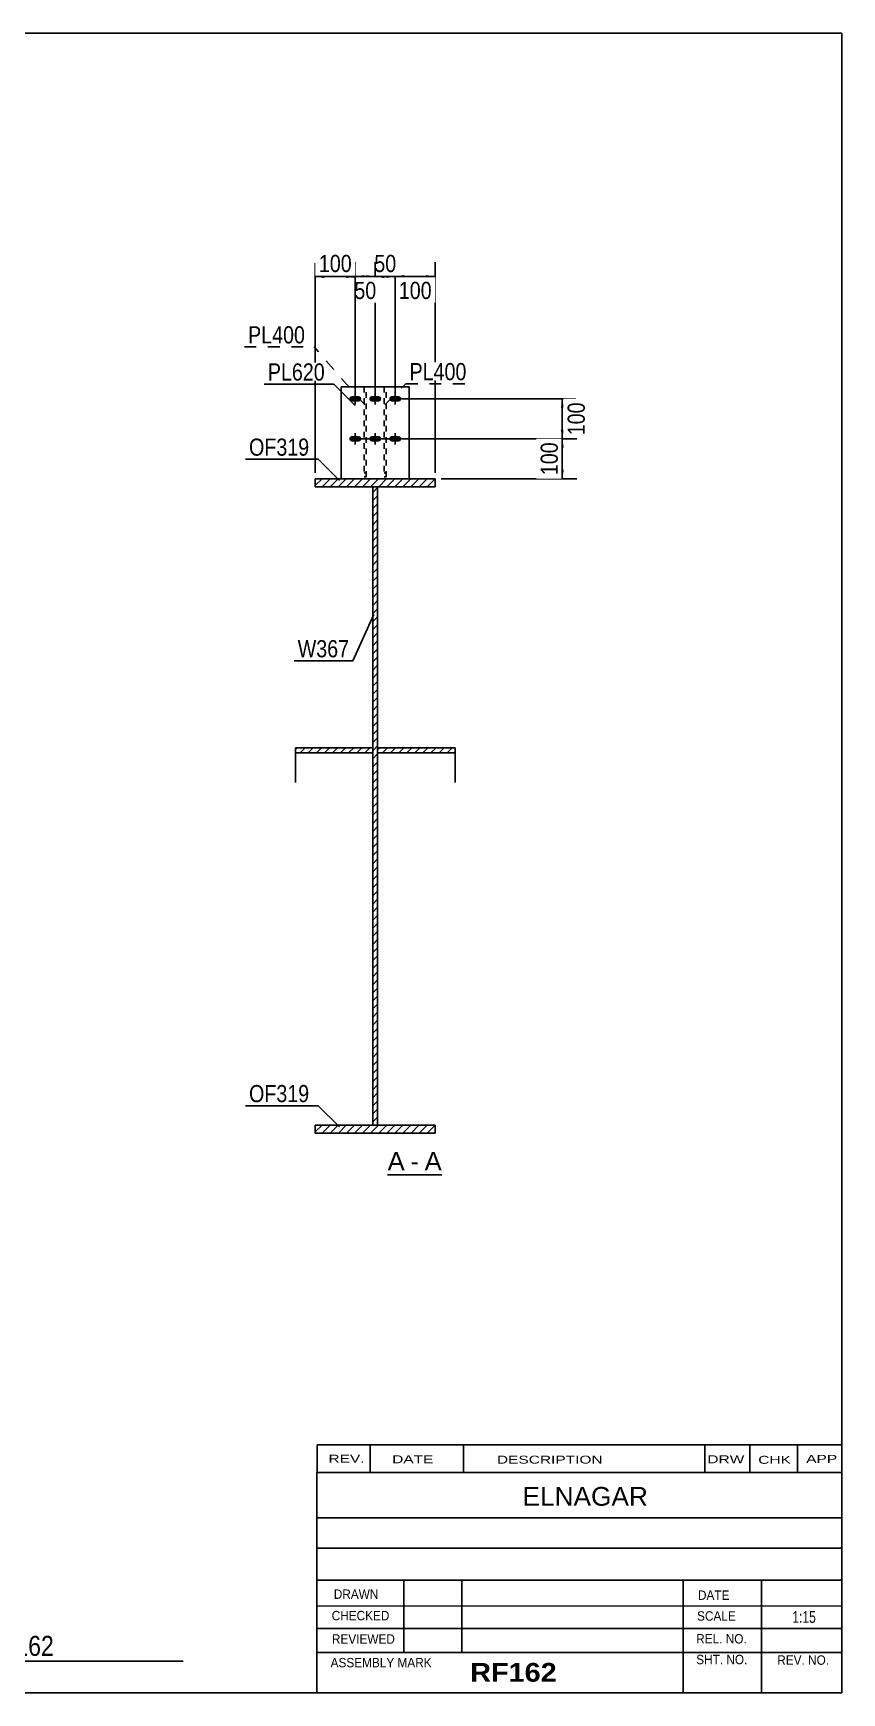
# Model space of a CAD drawing. Header units: millimetres. Extents: x -64 to 338, y -158 to 119.
# Drawn here: x 203.4 to 338.3, y -158.4 to 118.6 of the extents above; entities that cross this region are included whole.
import ezdxf

# ---------------------------------------------------------------- set-up
doc = ezdxf.new("R2010")
doc.units = ezdxf.units.MM
doc.linetypes.add('DXK_LINE_DOT1', pattern=[1.8814, 0.9407, -0.9407])
doc.linetypes.add('DXK_LINE_DOT2', pattern=[3.9198, 1.9599, -1.9599])
doc.styles.add('Arial', font='ARIAL.TTF', dxfattribs={"height": 0.2})
doc.styles.add('Arial Bold', font='ARIALBD.TTF', dxfattribs={"height": 0.2})
doc.styles.add('Arial Narrow', font='ARIALN.TTF', dxfattribs={"height": 0.2})

# ---------------------------------------------------------------- blocks, each defined once
blk = doc.blocks.new('Unknown-627019376-3697')
at = {"color": 5, "linetype": 'Continuous'}
for p, q in [((338.34, 118.62), (-61.66, 118.62)), ((-61.66, 118.62), (-61.66, -158.38)), ((338.34, -158.38), (338.34, 118.62)), ((-61.66, -158.38), (338.34, -158.38))]:
    blk.add_line(p, q, dxfattribs=at)
at = {"color": 174, "linetype": 'Continuous', "style": 'Arial'}
blk.add_text('Tekla structures', height=1.9102, rotation=90, dxfattribs=at).set_placement((-62.16, -157.88))
blk = doc.blocks.new('Unknown-627019376-12 - 12130')
at = {"color": 7, "linetype": 'Continuous'}
blk.add_line((262.56, -71.93), (271.59, -71.93), dxfattribs=at)
at = {"color": 0, "linetype": 'Continuous'}
blk.add_wipeout([(265.4, -71.18), (265.4, -67.98), (262.56, -67.98), (262.56, -71.18)], dxfattribs=at)
blk.add_wipeout([(267.78, -71.18), (267.78, -67.98), (266.36, -67.98), (266.36, -71.18)], dxfattribs=at)
at = {"color": 96, "linetype": 'Continuous', "style": 'Arial'}
blk.add_text('A', height=3.06, dxfattribs=at).set_placement((262.56, -71.18))
at = {"color": 0, "linetype": 'Continuous'}
blk.add_wipeout([(271.59, -71.18), (271.59, -67.98), (268.74, -67.98), (268.74, -71.18)], dxfattribs=at)
at = {"color": 96, "linetype": 'Continuous', "style": 'Arial'}
for s, p in [('A', (268.74, -71.18)), ('-', (266.36, -71.18))]:
    blk.add_text(s, height=3.06, dxfattribs=at).set_placement(p)
blk = doc.blocks.new('Part-627019376-12193 - 12130')
at = {"color": 7, "linetype": 'DXK_LINE_DOT1'}
for p, q in [((262, 59.59), (262, 44.59)), ((262.33, 44.59), (262.33, 59.59)), ((262, 45.25), (262.33, 45.25)), ((262, 44.59), (262.33, 44.59)), ((262.33, 44.59), (262, 44.59))]:
    blk.add_line(p, q, dxfattribs=at)
blk = doc.blocks.new('Part-627019376-12183 - 12130')
at = {"linetype": 'Continuous'}
h = blk.add_hatch(dxfattribs=at)
h.set_pattern_fill('', scale=0.3, style=0, pattern_type=0)
h.set_pattern_definition([(45, (270.5011, -64.9848), (-0.67352, 0.67352), [])])
h.paths.add_polyline_path([(250.5, -64.98), (270.5, -64.98), (270.5, -63.65), (250.5, -63.65)])
at = {"color": 2, "linetype": 'Continuous'}
for p, q in [((250.5, -63.65), (250.5, -63.65)), ((250.5, -64.98), (250.5, -63.65)), ((250.5, -63.65), (270.5, -63.65)), ((270.5, -63.65), (270.5, -63.65)), ((270.5, -63.65), (270.5, -64.98)), ((250.5, -64.98), (250.5, -64.98)), ((270.5, -64.98), (250.5, -64.98)), ((270.5, -64.98), (270.5, -64.98))]:
    blk.add_line(p, q, dxfattribs=at)
blk = doc.blocks.new('Part-627019376-12167 - 12130')
at = {"linetype": 'Continuous'}
h = blk.add_hatch(dxfattribs=at)
h.set_pattern_fill('', scale=0.3, style=0, pattern_type=0)
h.set_pattern_definition([(45, (270.5011, 42.9215), (-0.67352, 0.67352), [])])
h.paths.add_polyline_path([(250.5, 42.92), (270.5, 42.92), (270.5, 44.25), (250.5, 44.25)])
at = {"color": 2, "linetype": 'Continuous'}
for p, q in [((250.5, 44.25), (250.5, 44.25)), ((250.5, 42.92), (250.5, 44.25)), ((250.5, 44.25), (270.5, 44.25)), ((250.5, 42.92), (250.5, 42.92)), ((270.5, 42.92), (250.5, 42.92)), ((270.5, 44.25), (270.5, 44.25)), ((270.5, 44.25), (270.5, 42.92)), ((270.5, 42.92), (270.5, 42.92))]:
    blk.add_line(p, q, dxfattribs=at)
blk = doc.blocks.new('Part-627019376-12170 - 12130')
at = {"linetype": 'Continuous'}
h = blk.add_hatch(dxfattribs=at)
h.set_pattern_fill('', scale=0.3, style=0, pattern_type=0)
h.set_pattern_definition([(45, (273.8344, -1.4811), (-0.67352, 0.67352), [])])
h.paths.add_polyline_path([(260.9, -1.48), (273.83, -1.48), (273.83, -0.64), (260.9, -0.64)])
at = {"color": 7, "linetype": 'DXK_LINE_DOT1'}
for p, q in [((260.9, -0.64), (260.9, -6.43)), ((273.83, -0.64), (273.83, -1.48))]:
    blk.add_line(p, q, dxfattribs=at)
at = {"color": 2, "linetype": 'Continuous'}
for p, q in [((260.9, -1.48), (260.9, -0.64)), ((260.9, -0.64), (273.83, -0.64)), ((273.83, -1.48), (260.9, -1.48)), ((273.83, -0.64), (273.83, -1.48)), ((273.83, -1.48), (273.83, -6.43))]:
    blk.add_line(p, q, dxfattribs=at)
blk = doc.blocks.new('Part-627019376-12187 - 12130')
at = {"color": 2, "linetype": 'Continuous'}
for p, q in [((254.83, 59.59), (254.83, 59.59)), ((254.83, 59.59), (266.17, 59.59)), ((254.83, 59.59), (254.83, 44.25)), ((266.17, 59.59), (266.17, 59.59)), ((266.17, 59.59), (266.17, 44.25))]:
    blk.add_line(p, q, dxfattribs=at)
at = {"color": 7, "linetype": 'DXK_LINE_DOT1'}
for p, q in [((266.17, 59.59), (254.83, 59.59)), ((254.83, 59.59), (254.83, 59.59)), ((266.17, 44.25), (254.83, 44.25)), ((254.83, 44.25), (254.83, 44.25)), ((266.17, 44.25), (266.17, 44.25))]:
    blk.add_line(p, q, dxfattribs=at)
blk = doc.blocks.new('Part-627019376-12171 - 12130')
at = {"linetype": 'Continuous'}
h = blk.add_hatch(dxfattribs=at)
h.set_pattern_fill('', scale=0.3, style=0, pattern_type=0)
h.set_pattern_definition([(45, (260.1011, -1.4811), (-0.67352, 0.67352), [])])
h.paths.add_polyline_path([(247.17, -1.48), (260.1, -1.48), (260.1, -0.64), (247.17, -0.64)])
at = {"color": 7, "linetype": 'DXK_LINE_DOT1'}
for p, q in [((247.17, -0.64), (247.17, -1.48)), ((260.1, -6.43), (260.1, -0.64))]:
    blk.add_line(p, q, dxfattribs=at)
at = {"color": 2, "linetype": 'Continuous'}
for p, q in [((247.17, -1.48), (247.17, -0.64)), ((247.17, -0.64), (260.1, -0.64)), ((247.17, -1.48), (247.17, -6.43)), ((260.1, -1.48), (247.17, -1.48)), ((260.1, -0.64), (260.1, -1.48))]:
    blk.add_line(p, q, dxfattribs=at)
blk = doc.blocks.new('Part-627019376-12188 - 12130')
at = {"color": 7, "linetype": 'DXK_LINE_DOT1'}
for p, q in [((258.67, 59.59), (258.67, 44.59)), ((259, 44.59), (259, 59.59)), ((258.67, 45.25), (259, 45.25)), ((258.67, 44.59), (259, 44.59)), ((259, 44.59), (258.67, 44.59))]:
    blk.add_line(p, q, dxfattribs=at)
blk = doc.blocks.new('Part-627019376-12195 - 12130')
at = {"linetype": 'Continuous'}
h = blk.add_hatch(dxfattribs=at)
h.set_pattern_fill('', scale=0.3, style=0, pattern_type=0)
h.set_pattern_definition([(45, (260.9011, -63.6515), (-0.673519, 0.673519), [])])
h.paths.add_polyline_path([(260.1, -63.65), (260.9, -63.65), (260.9, 42.92), (260.1, 42.92)])
at = {"color": 2, "linetype": 'Continuous'}
for p, q in [((260.1, -63.65), (260.1, 42.92)), ((260.1, 42.92), (260.9, 42.92)), ((260.9, 42.92), (260.9, -63.65)), ((260.1, -63.65), (260.1, -63.65)), ((260.9, -63.65), (260.1, -63.65)), ((260.9, -63.65), (260.9, -63.65))]:
    blk.add_line(p, q, dxfattribs=at)
blk = doc.blocks.new('Bolt-627019376-12205 - 12130')
at = {"linetype": 'Continuous'}
for points in [[(256.63, 57.12), (257.7, 57.12), (257.88, 57.16), (258.03, 57.26), (258.13, 57.41), (258.17, 57.59), (258.13, 57.77), (258.03, 57.92), (257.88, 58.02), (257.7, 58.05), (256.63, 58.05), (256.46, 58.02), (256.3, 57.92), (256.2, 57.77), (256.17, 57.59), (256.2, 57.41), (256.3, 57.26), (256.46, 57.16)], [(259.97, 57.12), (261.03, 57.12), (261.21, 57.16), (261.36, 57.26), (261.47, 57.41), (261.5, 57.59), (261.47, 57.77), (261.36, 57.92), (261.21, 58.02), (261.03, 58.05), (259.97, 58.05), (259.79, 58.02), (259.64, 57.92), (259.54, 57.77), (259.5, 57.59), (259.54, 57.41), (259.64, 57.26), (259.79, 57.16)], [(263.3, 57.12), (264.37, 57.12), (264.55, 57.16), (264.7, 57.26), (264.8, 57.41), (264.83, 57.59), (264.8, 57.77), (264.7, 57.92), (264.55, 58.02), (264.37, 58.05), (263.3, 58.05), (263.12, 58.02), (262.97, 57.92), (262.87, 57.77), (262.83, 57.59), (262.87, 57.41), (262.97, 57.26), (263.12, 57.16)], [(256.63, 50.45), (257.7, 50.45), (257.88, 50.49), (258.03, 50.59), (258.13, 50.74), (258.17, 50.92), (258.13, 51.1), (258.03, 51.25), (257.88, 51.35), (257.7, 51.39), (256.63, 51.39), (256.46, 51.35), (256.3, 51.25), (256.2, 51.1), (256.17, 50.92), (256.2, 50.74), (256.3, 50.59), (256.46, 50.49)], [(259.97, 50.45), (261.03, 50.45), (261.21, 50.49), (261.36, 50.59), (261.47, 50.74), (261.5, 50.92), (261.47, 51.1), (261.36, 51.25), (261.21, 51.35), (261.03, 51.39), (259.97, 51.39), (259.79, 51.35), (259.64, 51.25), (259.54, 51.1), (259.5, 50.92), (259.54, 50.74), (259.64, 50.59), (259.79, 50.49)], [(263.3, 50.45), (264.37, 50.45), (264.55, 50.49), (264.7, 50.59), (264.8, 50.74), (264.83, 50.92), (264.8, 51.1), (264.7, 51.25), (264.55, 51.35), (264.37, 51.39), (263.3, 51.39), (263.12, 51.35), (262.97, 51.25), (262.87, 51.1), (262.83, 50.92), (262.87, 50.74), (262.97, 50.59), (263.12, 50.49)]]:
    blk.add_hatch(color=3, dxfattribs=at).paths.add_polyline_path(points)
at = {"color": 3, "linetype": 'Continuous'}
for p, q in [((257.17, 58.52), (257.17, 56.65)), ((260.5, 58.52), (260.5, 56.65)), ((263.83, 58.52), (263.83, 56.65)), ((258.1, 57.59), (256.23, 57.59)), ((261.43, 57.59), (259.57, 57.59)), ((264.77, 57.59), (262.9, 57.59)), ((258.1, 50.92), (256.23, 50.92)), ((257.17, 51.85), (257.17, 49.99)), ((261.43, 50.92), (259.57, 50.92)), ((260.5, 51.85), (260.5, 49.99)), ((264.77, 50.92), (262.9, 50.92)), ((263.83, 51.85), (263.83, 49.99))]:
    blk.add_line(p, q, dxfattribs=at)
blk = doc.blocks.new('StraightDimension-627019376-12311 - 12130')
at = {"linetype": 'Continuous'}
for points in [[(265.33, 77.75), (263.83, 78), (265.33, 78.25)], [(269, 78.25), (270.5, 78), (269, 77.75)]]:
    blk.add_hatch(color=7, dxfattribs=at).paths.add_polyline_path(points)
at = {"color": 7, "linetype": 'Continuous'}
for p, q in [((263.83, 58.59), (263.83, 80.4)), ((270.5, 45.25), (270.5, 80.4)), ((263.83, 78), (270.5, 78))]:
    blk.add_line(p, q, dxfattribs=at)
at = {"color": 0}
blk.add_wipeout([(270.51, 73.65), (270.51, 77.85), (263.83, 77.85), (263.83, 73.65)], dxfattribs=at)
at = {"color": 3, "style": 'Arial Narrow'}
blk.add_text('100', height=2.863, dxfattribs=at).set_placement((264.43, 74.25))
blk = doc.blocks.new('StraightDimension-627019376-12312 - 12130')
at = {"linetype": 'Continuous'}
for points in [[(262, 77.75), (260.5, 78), (262, 78.25)], [(262.33, 78.25), (263.83, 78), (262.33, 77.75)]]:
    blk.add_hatch(color=7, dxfattribs=at).paths.add_polyline_path(points)
at = {"color": 7, "linetype": 'Continuous'}
for p, q in [((260.5, 58.59), (260.5, 80.25)), ((260.5, 78), (263.83, 78)), ((263.83, 58.59), (263.83, 80.25))]:
    blk.add_line(p, q, dxfattribs=at)
at = {"color": 0}
blk.add_wipeout([(264.6, 78.15), (264.6, 82.35), (259.74, 82.35), (259.74, 78.15)], dxfattribs=at)
at = {"color": 3, "style": 'Arial Narrow'}
blk.add_text('50', height=2.863, dxfattribs=at).set_placement((260.34, 78.75))
blk = doc.blocks.new('StraightDimension-627019376-12313 - 12130')
at = {"linetype": 'Continuous'}
for points in [[(258.67, 77.75), (257.17, 78), (258.67, 78.25)], [(259, 78.25), (260.5, 78), (259, 77.75)]]:
    blk.add_hatch(color=7, dxfattribs=at).paths.add_polyline_path(points)
at = {"color": 7, "linetype": 'Continuous'}
for p, q in [((257.17, 58.59), (257.17, 80.4)), ((260.5, 58.59), (260.5, 80.4)), ((257.17, 78), (260.5, 78))]:
    blk.add_line(p, q, dxfattribs=at)
at = {"color": 0}
blk.add_wipeout([(261.26, 73.65), (261.26, 77.85), (256.41, 77.85), (256.41, 73.65)], dxfattribs=at)
at = {"color": 3, "style": 'Arial Narrow'}
blk.add_text('50', height=2.863, dxfattribs=at).set_placement((257.01, 74.25))
blk = doc.blocks.new('StraightDimension-627019376-12314 - 12130')
at = {"linetype": 'Continuous'}
for points in [[(252, 77.75), (250.5, 78), (252, 78.25)], [(255.67, 78.25), (257.17, 78), (255.67, 77.75)]]:
    blk.add_hatch(color=7, dxfattribs=at).paths.add_polyline_path(points)
at = {"color": 7, "linetype": 'Continuous'}
for p, q in [((250.5, 45.25), (250.5, 80.25)), ((250.5, 78), (257.17, 78)), ((257.17, 58.59), (257.17, 80.25))]:
    blk.add_line(p, q, dxfattribs=at)
at = {"color": 0}
blk.add_wipeout([(257.18, 78.15), (257.18, 82.35), (250.49, 82.35), (250.49, 78.15)], dxfattribs=at)
at = {"color": 3, "style": 'Arial Narrow'}
blk.add_text('100', height=2.863, dxfattribs=at).set_placement((251.09, 78.75))
blk = doc.blocks.new('StraightDimension-627019376-12406 - 12130')
at = {"linetype": 'Continuous'}
for points in [[(291.46, 56.09), (291.71, 57.59), (291.96, 56.09)], [(291.96, 52.42), (291.71, 50.92), (291.46, 52.42)]]:
    blk.add_hatch(color=7, dxfattribs=at).paths.add_polyline_path(points)
at = {"color": 7, "linetype": 'Continuous'}
for p, q in [((264.83, 57.59), (293.96, 57.59)), ((291.71, 50.92), (291.71, 57.59)), ((258.17, 50.92), (293.96, 50.92))]:
    blk.add_line(p, q, dxfattribs=at)
at = {"color": 0}
blk.add_wipeout([(296.06, 57.6), (291.86, 57.6), (291.86, 50.91), (296.06, 50.91)], dxfattribs=at)
at = {"color": 3, "style": 'Arial Narrow'}
blk.add_text('100', height=2.863, rotation=90.0002, dxfattribs=at).set_placement((295.46, 51.51))
blk = doc.blocks.new('StraightDimension-627019376-12407 - 12130')
at = {"linetype": 'Continuous'}
for points in [[(291.46, 49.42), (291.71, 50.92), (291.96, 49.42)], [(291.96, 45.75), (291.71, 44.25), (291.46, 45.75)]]:
    blk.add_hatch(color=7, dxfattribs=at).paths.add_polyline_path(points)
at = {"color": 7, "linetype": 'Continuous'}
for p, q in [((258.17, 50.92), (294.11, 50.92)), ((291.71, 44.25), (291.71, 50.92)), ((271.5, 44.25), (294.11, 44.25))]:
    blk.add_line(p, q, dxfattribs=at)
at = {"color": 0}
blk.add_wipeout([(291.56, 50.93), (287.36, 50.93), (287.36, 44.25), (291.56, 44.25)], dxfattribs=at)
at = {"color": 3, "style": 'Arial Narrow'}
blk.add_text('100', height=2.863, rotation=90.0002, dxfattribs=at).set_placement((290.96, 44.85))
blk = doc.blocks.new('CBS_CALLOFF-627019376-13033')
at = {"color": 7, "linetype": 'Continuous'}
blk.add_line((112.22, -153.11), (228.45, -153.13), dxfattribs=at)
at = {"color": 3, "linetype": 'Continuous', "style": 'Arial Narrow'}
blk.add_text('QTY= 1 Nos.      RAFTER     MKD : RF162', height=3.3405, dxfattribs=at).set_placement((134.45, -152.22))
blk = doc.blocks.new('CBS_NAME_BLOG-627019376-13034')
at = {"color": 7, "linetype": 'Continuous'}
for p, q in [((250.75, -121.63), (338.27, -121.63)), ((250.75, -158.34), (250.75, -121.63)), ((250.75, -129.17), (338.27, -129.17)), ((250.82, -134.22), (338.34, -134.22)), ((250.75, -139.6), (338.27, -139.6)), ((265.27, -151.7), (265.27, -139.6)), ((274.96, -151.68), (274.96, -139.61)), ((311.87, -158.34), (311.87, -139.61)), ((324.92, -158.34), (324.92, -139.6)), ((250.76, -143.9), (338.34, -143.88)), ((250.75, -147.64), (338.27, -147.64)), ((250.75, -151.68), (338.27, -151.68)), ((250.75, -158.38), (338.34, -158.38))]:
    blk.add_line(p, q, dxfattribs=at)
at = {"color": 3, "linetype": 'Continuous', "style": 'Arial'}
blk.add_text('ELNAGAR', height=3.133, dxfattribs=at).set_placement((285.07, -127.16))
at = {"color": 3, "linetype": 'Continuous'}
for s, height, style, width, p in [('DRAWN', 1.566, 'Arial', 0.9, (253.58, -142.7)), ('DATE', 1.566, 'Arial', 0.9, (314.34, -142.87)), ('CHECKED', 1.566, 'Arial', 0.9, (253.23, -146.28)), ('SCALE', 1.566, 'Arial', 0.9, (314.19, -146.34)), ('1:15', 1.957, 'Arial Narrow', 0.9, (330.08, -146.7)), ('REVIEWED', 1.566, 'Arial', 0.9, (253.27, -150.19)), ('REL. NO.', 1.566, 'Arial', 0.9, (314.05, -150.15)), ('SHT. NO.', 1.566, 'Arial', 0.9, (314.05, -153.61)), ('REV. NO.', 1.566, 'Arial', 0.9, (327.57, -153.7)), ('ASSEMBLY MARK', 1.5663, 'Arial', 0.9, (253.05, -154.13)), ('RF162', 3.131, 'Arial Bold', 1.1, (276.33, -156.53))]:
    blk.add_text(s, height=height, dxfattribs=dict(at, style=style, width=width)).set_placement(p)
blk = doc.blocks.new('CBS_REVISION-627019376-13035')
at = {"color": 7, "linetype": 'Continuous'}
for p, q in [((250.83, -117), (338.33, -117)), ((250.83, -117), (250.83, -121.63)), ((259.63, -117), (259.63, -121.63)), ((275.22, -117), (275.22, -121.57)), ((315.48, -117), (315.48, -121.63)), ((323.02, -117), (323.02, -121.63)), ((330.97, -117), (330.97, -121.63)), ((250.83, -121.63), (338.33, -121.63))]:
    blk.add_line(p, q, dxfattribs=at)
at = {"color": 7, "style": 'Arial Narrow', "width": 1.7}
for s, height, p in [('REV.', 1.326, (252.69, -119.96)), ('DATE', 1.326, (263.32, -120.07)), ('DESCRIPTION', 1.3257, (280.8, -120.13)), ('DRW', 1.326, (315.91, -120.07)), ('CHK', 1.326, (324.4, -120.16)), ('APP', 1.326, (332.4, -120))]:
    blk.add_text(s, height=height, dxfattribs=at).set_placement(p)
blk = doc.blocks.new('Mark-627019376-12210 - 12130')
at = {"color": 7, "linetype": 'Continuous'}
blk.add_line((254.52, 43.97), (250.99, 47.5), dxfattribs=at)
at = {"color": 0}
blk.add_wipeout([(249.49, 48.1), (249.49, 51.1), (239.44, 51.1), (239.44, 48.1)], dxfattribs=at)
blk.add_wipeout([(249.49, 48.1), (249.49, 51.1), (239.44, 51.1), (239.44, 48.1)], dxfattribs=at)
at = {"color": 7, "linetype": 'Continuous'}
blk.add_line((238.84, 47.5), (250.99, 47.5), dxfattribs=at)
at = {"color": 3, "style": 'Arial Narrow'}
blk.add_text('OF319', height=2.863, dxfattribs=at).set_placement((239.44, 48.1))
blk = doc.blocks.new('Mark-627019376-12213 - 12130')
at = {"color": 7, "linetype": 'Continuous'}
blk.add_line((257.12, 56.5), (253.59, 60.04), dxfattribs=at)
at = {"color": 0}
blk.add_wipeout([(252.09, 60.64), (252.09, 63.64), (242.58, 63.64), (242.58, 60.64)], dxfattribs=at)
blk.add_wipeout([(252.09, 60.64), (252.09, 63.64), (242.58, 63.64), (242.58, 60.64)], dxfattribs=at)
at = {"color": 7, "linetype": 'Continuous'}
blk.add_line((241.98, 60.04), (253.59, 60.04), dxfattribs=at)
at = {"color": 3, "style": 'Arial Narrow'}
blk.add_text('PL620', height=2.863, dxfattribs=at).set_placement((242.58, 60.64))
blk = doc.blocks.new('Mark-627019376-12216 - 12130')
at = {"color": 7, "linetype": 'DXK_LINE_DOT2'}
blk.add_line((258.75, 56.57), (250.29, 66.24), dxfattribs=at)
at = {"color": 0}
blk.add_wipeout([(248.79, 66.84), (248.79, 69.84), (239.28, 69.84), (239.28, 66.84)], dxfattribs=at)
blk.add_wipeout([(248.79, 66.84), (248.79, 69.84), (239.28, 69.84), (239.28, 66.84)], dxfattribs=at)
at = {"color": 7, "linetype": 'DXK_LINE_DOT2'}
blk.add_line((238.68, 66.24), (250.29, 66.24), dxfattribs=at)
at = {"color": 3, "style": 'Arial Narrow'}
blk.add_text('PL400', height=2.863, dxfattribs=at).set_placement((239.28, 66.84))
blk = doc.blocks.new('Mark-627019376-12219 - 12130')
at = {"color": 0}
blk.add_wipeout([(275.73, 60.7), (275.73, 63.7), (266.22, 63.7), (266.22, 60.7)], dxfattribs=at)
blk.add_wipeout([(275.73, 60.7), (275.73, 63.7), (266.22, 63.7), (266.22, 60.7)], dxfattribs=at)
at = {"color": 7, "linetype": 'DXK_LINE_DOT2'}
for p, q in [((262.09, 56.57), (265.62, 60.1)), ((265.62, 60.1), (277.23, 60.1))]:
    blk.add_line(p, q, dxfattribs=at)
at = {"color": 3, "style": 'Arial Narrow'}
blk.add_text('PL400', height=2.863, dxfattribs=at).set_placement((266.22, 60.7))
blk = doc.blocks.new('Mark-627019376-12222 - 12130')
at = {"color": 0}
blk.add_wipeout([(256.15, 14.45), (256.15, 17.45), (247.56, 17.45), (247.56, 14.45)], dxfattribs=at)
blk.add_wipeout([(256.15, 14.45), (256.15, 17.45), (247.56, 17.45), (247.56, 14.45)], dxfattribs=at)
at = {"color": 7, "linetype": 'Continuous'}
for p in [(260.28, 21.59), (246.96, 13.85)]:
    blk.add_line(p, (256.75, 13.85), dxfattribs=at)
at = {"color": 3, "style": 'Arial Narrow'}
blk.add_text('W367', height=2.863, dxfattribs=at).set_placement((247.56, 14.45))
blk = doc.blocks.new('Mark-627019376-12426 - 12130')
at = {"color": 7, "linetype": 'Continuous'}
blk.add_line((254.52, -63.94), (250.99, -60.4), dxfattribs=at)
at = {"color": 0}
blk.add_wipeout([(249.49, -59.8), (249.49, -56.8), (239.44, -56.8), (239.44, -59.8)], dxfattribs=at)
blk.add_wipeout([(249.49, -59.8), (249.49, -56.8), (239.44, -56.8), (239.44, -59.8)], dxfattribs=at)
at = {"color": 7, "linetype": 'Continuous'}
blk.add_line((238.84, -60.4), (250.99, -60.4), dxfattribs=at)
at = {"color": 3, "style": 'Arial Narrow'}
blk.add_text('OF319', height=2.863, dxfattribs=at).set_placement((239.44, -59.8))

msp = doc.modelspace()

# ---------------------------------------------------------------- block references
for name in ['Unknown-627019376-3697', 'Part-627019376-12187 - 12130', 'Bolt-627019376-12205 - 12130', 'Part-627019376-12188 - 12130', 'Part-627019376-12193 - 12130', 'Part-627019376-12167 - 12130', 'Part-627019376-12195 - 12130', 'Part-627019376-12171 - 12130', 'Part-627019376-12170 - 12130', 'Part-627019376-12183 - 12130', 'CBS_REVISION-627019376-13035', 'CBS_NAME_BLOG-627019376-13034', 'CBS_CALLOFF-627019376-13033']:
    msp.add_blockref(name, (0, 0))

# ---------------------------------------------------------------- next in the draw order: block references
for name in ['StraightDimension-627019376-12311 - 12130', 'Mark-627019376-12222 - 12130', 'Mark-627019376-12426 - 12130', 'Unknown-627019376-12 - 12130']:
    msp.add_blockref(name, (0, 0))

# ---------------------------------------------------------------- next in the draw order: block references
msp.add_blockref('StraightDimension-627019376-12312 - 12130', (0, 0))

# ---------------------------------------------------------------- next in the draw order: block references
msp.add_blockref('StraightDimension-627019376-12313 - 12130', (0, 0))

# ---------------------------------------------------------------- next in the draw order: block references
msp.add_blockref('StraightDimension-627019376-12314 - 12130', (0, 0))

# ---------------------------------------------------------------- next in the draw order: block references
for name in ['StraightDimension-627019376-12406 - 12130', 'Mark-627019376-12210 - 12130']:
    msp.add_blockref(name, (0, 0))

# ---------------------------------------------------------------- next in the draw order: block references
for name in ['Mark-627019376-12213 - 12130', 'Mark-627019376-12219 - 12130', 'StraightDimension-627019376-12407 - 12130']:
    msp.add_blockref(name, (0, 0))

# ---------------------------------------------------------------- next in the draw order: block references
msp.add_blockref('Mark-627019376-12216 - 12130', (0, 0))

doc.saveas('drawing.dxf')
